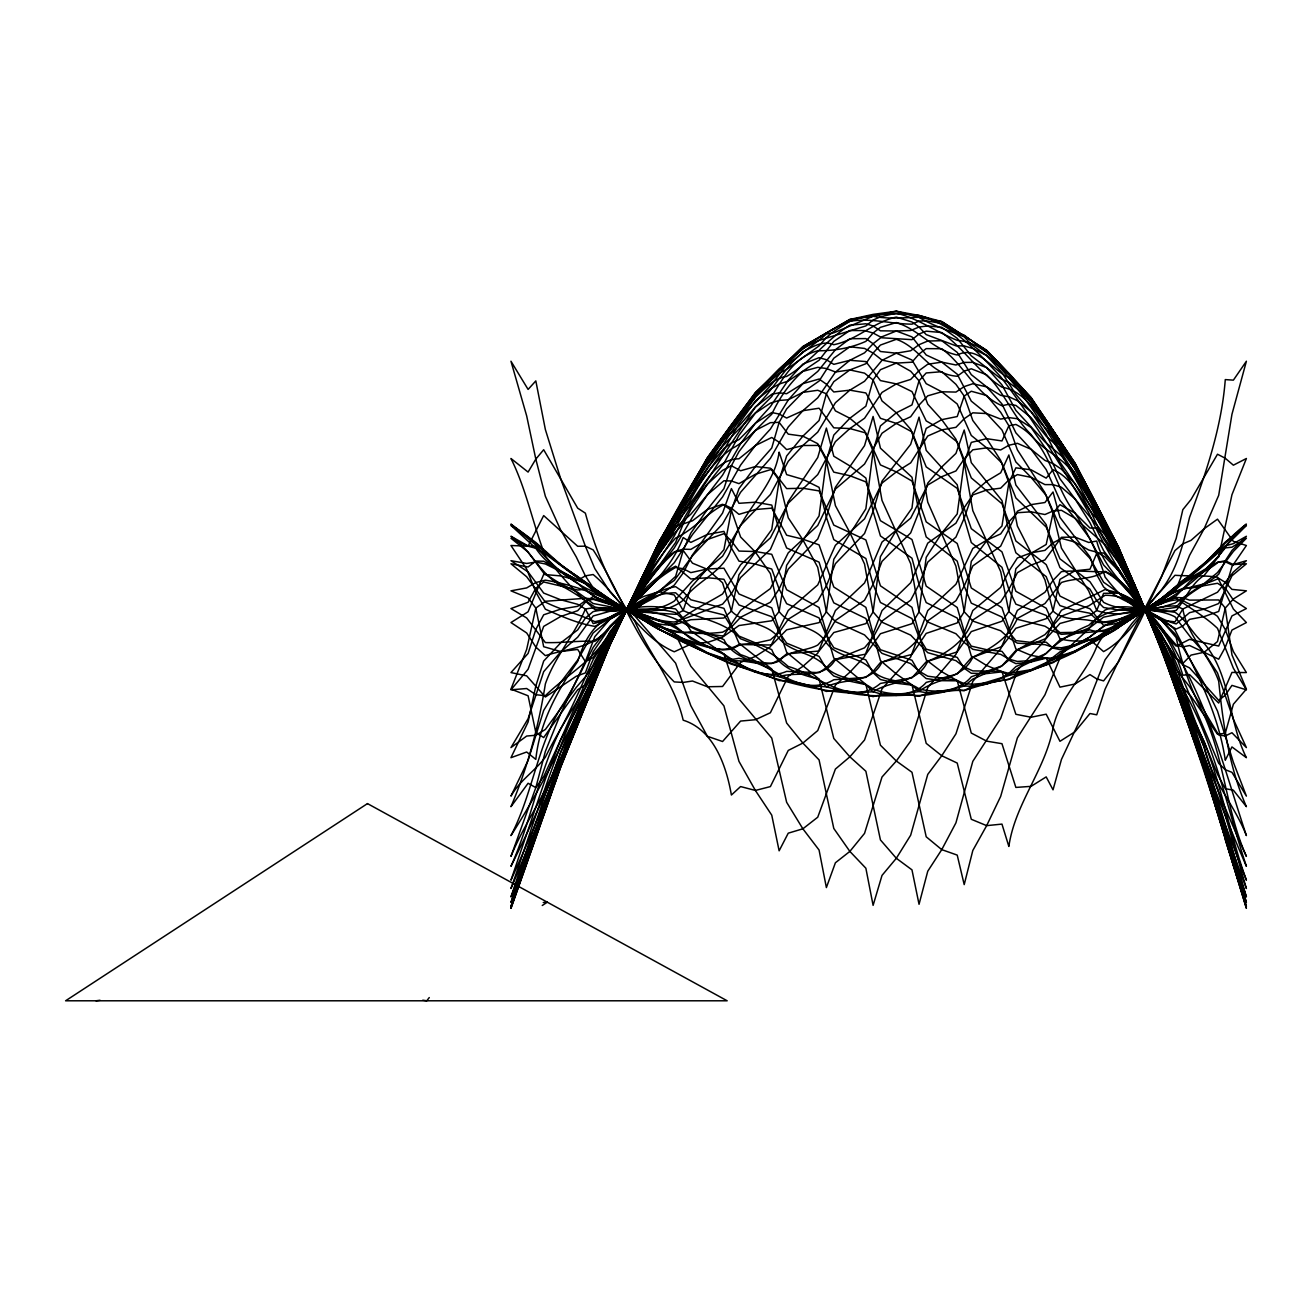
<?xml version="1.0" encoding="UTF-8"?>
<svg xmlns="http://www.w3.org/2000/svg" width="1312" height="1312" viewBox="0 0 1312 1312"><rect width="100%" height="100%" fill="white"/><g stroke="black" fill="none" stroke-linecap="round" stroke-linejoin="round"><path stroke-width="1.5" d="M594.828 682.322L560.7 767.028L510.958 908.298L560.7 767.028L610.031 644.651L658.936 542.217L707.398 457.74L731.391 424.629L755.384 392.698L802.878 346.614L849.864 319.456L873.103 314.388L896.326 311.206L919.04 315.454L941.754 321.588L986.657 350.402L1008.862 373.248L1031.052 397.602L1074.987 463.169L1118.464 547.055L1161.514 648.964L1204.154 763.568L1225.277 825.199L1246.4 880.188C1229.951 834.744 1221.849 786.856 1204.154 741.854C1187.294 707.43 1180.374 669.218 1161.514 635.795C1135.405 595.878 1108.099 556.485 1088.73 512.762C1061.277 466.088 1033.643 419.758 1000.679 376.79C977.538 351.895 953.102 324.458 919.04 315.454C895.571 312.666 872.283 312.978 849.864 321.325C823.198 332.198 800.55 349.779 779.131 368.885C711.76 438.241 665.676 525.112 625.48 612.261L658.936 544.382L707.398 458.708L731.391 428.171L771.751 384.203L786.642 364.703L802.878 348.303L817.737 340.825L865.871 325.917L873.103 320.046L880.434 316.815L896.326 313.109C918.236 318.57 936.424 331.969 957.219 340.349C990.445 343.072 1009.19 377.659 1031.052 398.963C1055.52 432.599 1078.169 467.482 1096.734 504.776C1162.35 630.875 1202.678 767.717 1246.4 902.41L1204.154 759.041L1174.978 677.746L1161.514 643.667L1118.464 552.959L1074.987 468.745L1031.052 398.963L1008.862 377.774L986.657 352.059L964.205 335.118L957.219 332.526L941.754 323.441L926.206 320.784L919.04 321.096L911.971 324.146C890.979 324.064 870.791 317.652 849.864 321.325L833.792 331.395L826.38 337.463L819.065 345.892L788.25 368.213L779.131 373.494L755.384 394.076L707.398 463.53L658.936 542.217L610.031 644.881L560.7 766.028L510.958 906.395L560.7 766.028L610.031 643.536L658.936 544.382L683.175 506.383L723.929 450.049L738.968 423.71L755.384 400.947L770.39 388.992L779.131 384.088L788.25 381.038L819.065 360.242L833.792 341.399L849.864 330.509L864.542 330.591L873.103 333.018L882.008 337.791L911.971 339.66L919.04 334.019L926.206 331.165L941.754 332.559C964.008 348.516 978.44 372.477 1001.958 387.171C1030.018 392.091 1041.318 423.874 1059.965 442.341C1084.565 475.026 1098.374 514.058 1118.464 549.433C1165.663 649.899 1200.365 755.548 1246.4 856.392C1226.113 810.98 1224.67 760.353 1204.154 715.237C1191.509 690.653 1181.899 664.708 1176.208 637.632L1161.514 620.248L1146.786 610.556L1139.997 609.834L1103.589 617.165L1089.977 627.579L1059.965 639.912L1046.189 653.507L1015.865 666.611L1008.862 673.368L1001.958 677.533L971.29 686.865L964.205 690.538C946.608 688.636 929.208 697.574 911.971 695.065C890.914 695.557 870.528 697.23 849.864 693.015C812.374 690.325 775.933 679.747 740.591 666.89C655.934 634.844 579.051 583.315 510.958 524.111L535.821 542.479L560.7 564.636L610.031 599.682L658.936 628.956L683.175 642.208L731.391 664.216L755.384 671.072L779.131 680.616C795.269 680.895 811.39 685.569 826.38 691.424C841.894 689.128 858.146 692.293 873.103 696.639C887.83 692.293 904.05 693.671 919.04 696.328C933.062 690.391 949.134 689.932 964.205 690.538C978.768 685.848 993.676 681.371 1008.862 679.321C1036.234 668.087 1064.458 659.231 1089.977 643.782C1147.082 611.868 1201.07 572.442 1246.4 525.407L1225.277 542.102L1204.154 563.881L1182.834 581.987L1161.514 598.436L1118.464 627.464L1096.734 640.633L1059.965 658.165L1053.028 662.691L1015.865 675.155L1008.862 679.321L986.657 683.011L972.815 684.241L964.205 683.634L955.94 679.993L927.748 676.188L919.04 671.121L910.676 663.593L882.008 653.376L864.542 634.926L835.4 621.626L826.38 611.769L817.737 567.342L802.878 539.806L788.25 517.814L779.131 480.356L770.39 468.187L755.384 466.564L740.591 470.762L731.391 465.727L722.568 470.352L707.398 484.177L674.253 525.423L658.936 548.186L634.483 594.32M1148.246 617.722L1118.464 547.055L1074.987 463.169L1031.052 397.602L986.657 350.402L941.754 321.588L919.04 317.34L896.326 311.206L873.103 316.274L849.864 319.456L802.878 346.614L755.384 392.698L707.398 457.74L658.936 543.135L610.031 644.176L560.7 763.928L535.821 829.414L510.958 888.503C534.771 821.279 554.32 752.629 585.365 688.177C603.487 639.994 635.664 599.207 658.936 553.598C685.192 520.159 695.458 474.354 731.391 448.884C747.397 440.783 758.762 426.22 771.751 414.264C779.377 398.061 789.316 383.219 802.878 371.394L817.737 367.327L826.38 368.508L835.4 371.968L849.864 369.935L865.871 363.736L873.103 353.076L880.434 345.056L896.326 339.316C920.499 347.614 929.109 374.346 957.219 376.249L964.205 371.099L971.29 368.787L986.657 374.822C1004.631 392.452 1013.143 416.904 1031.052 434.502C1043.27 451.951 1065.114 456.937 1074.987 476.978C1104.015 519.913 1127.418 565.98 1146.786 614.065M610.031 644.176C577.821 718.615 547.022 793.678 510.958 866.314C531.065 821.64 538.904 772.702 560.7 728.734C572.885 706.299 582.84 682.863 593.155 659.542C619.92 618.214 648.046 577.805 674.253 536.018C698.312 491.164 727.438 449.508 755.384 407.081C768.078 395.207 776.999 380.349 788.25 367.262C798.368 353.125 813.981 345.564 826.38 333.937L833.792 332.822L873.103 316.274C887.945 319.275 903.82 317.537 919.04 317.34C932.914 325.901 949.117 330.558 964.205 336.889L971.29 344.449L986.657 355.519L1008.862 374.773L1053.028 430.959L1074.987 466.055L1118.464 548.285L1161.514 648.964L1204.154 768.635L1246.4 896.932C1215.322 790.71 1186.36 682.437 1132.076 585.185C1094.028 514.37 1059.506 440.635 1008.862 377.774C992.413 370.197 978.03 344.531 957.219 354.994C933.176 350.042 919.056 329.509 896.326 322.572L880.434 327.344L873.103 333.018L865.871 341.35C850.34 348.287 834.334 350.796 817.737 350.78C795.384 356.356 782.87 377.971 771.751 396.47C738.738 430.32 701.33 461.119 683.175 506.383C652.589 560.601 622.692 615.344 594.828 671.055C578.871 700.067 559.994 727.406 545.366 757.188C534.837 771.21 519.749 780.443 510.958 796.105L528.096 760.435L543.676 710.448L560.7 682.371L577.69 659.985L593.155 632.925L610.031 619.166L625.48 610.146L634.483 607.062L643.864 601.47L674.253 580.429L692.474 555.78L722.568 523.914L740.591 492.279L770.39 458.331L788.25 426.974L802.878 410.705L817.737 397.798L835.4 372.198L849.864 360.292L864.542 352.846L873.103 343.728L882.008 336.758L896.326 331.001L910.676 330.493L919.04 327.016L927.748 325.95L941.754 327.262L957.219 338.316L971.29 355.847L1000.679 378.561L1008.862 382.53L1017.374 388.942L1031.052 401.784L1046.189 424.826L1059.965 450.344L1096.734 508.892L1118.464 548.285L1161.514 647.718L1204.154 768.635L1246.4 908.298L1204.154 769.652L1161.514 649.227M593.155 685.946C564.603 750.267 539.954 816.13 510.958 880.188L545.366 779.115L560.7 739.689L594.828 661.084L610.031 632.925L625.48 611.31L634.483 600.896L675.631 542.446L683.175 523.914L690.817 509.696L707.398 484.177L723.929 463.366L738.968 435.387L755.384 413.132L770.39 403.112L779.131 400.439L788.25 399.783L802.878 392.37L819.065 381.054L833.792 358.225L849.864 346.794L864.542 348.434L873.103 353.076L882.008 360.095L896.326 363.112L911.971 362.194L919.04 354.01L926.206 348.631L941.754 348.73C964.566 365.195 975.144 393.78 1001.958 405.736L1008.862 404.227L1015.865 405.408L1031.052 417.577L1046.189 436.191L1059.965 448.343L1074.987 468.745L1103.589 519.224L1118.464 547.448L1132.076 579.642M610.031 636.32L594.828 663.183L585.365 676.877L576.28 687.34L545.366 729.488L535.821 735.245L526.67 736.048L510.958 747.594L528.096 718.73L543.676 671.678L560.7 651.933L577.69 637.189L593.155 615.984L610.031 611.261L634.483 609.867L658.936 591.679L675.631 576.378L683.175 550.482L690.817 533.131L707.398 509.466L723.929 488.638L731.391 465.727L738.968 451.623L755.384 430.434L770.39 422.661L779.131 422.366L788.25 434.141L802.878 436.158L817.737 443.686L826.38 460.627L835.4 505.628L849.864 532.59L864.542 564.029L873.103 611.884L882.008 622.216L910.676 635.123L927.748 652.687L955.94 660.641L964.205 667.021L972.815 670.908L1000.679 671.285L1008.862 673.368L1031.052 669.678L1046.189 662.609L1059.965 651.851L1074.987 644.864L1105.065 634.336L1118.464 627.464L1161.514 598.436L1225.277 545.89L1233.378 543.644L1246.4 536.264L1231.952 550.499L1225.277 560.749L1218.7 574.197C1205.006 586.103 1187.278 592.434 1176.208 607.325L1161.514 609.588L1139.997 609.834C1125.745 602.093 1115.003 589.58 1105.065 577.05C1098.324 554.287 1087.845 532.967 1074.987 513.058C1052.896 485.243 1050.223 441.964 1015.865 424.448L1008.862 425.76L1001.958 440.947L986.657 438.667L971.29 442.406L964.205 462.218L957.219 513.943L941.754 533.148L926.206 557.338L919.04 611.884L911.971 623.692L880.434 633.729L865.871 654.147L833.792 659.903L826.38 667.628L819.065 672.646L786.642 671.367C764.732 681.141 740.558 665.2 722.568 653.179C697.115 639.682 666.988 638.518 643.864 619.805C620.068 606.997 598.223 591.22 576.28 575.624C552.188 561.667 535.165 539.216 510.958 525.407L535.821 548.252L545.366 553.992L585.365 583.791L610.031 599.83L634.483 614.18L674.253 633.548L707.398 652.687L723.929 658.394L731.391 659.542L738.968 658.28L755.384 661.74L771.751 663.511L779.131 659.969L786.642 653.901L819.065 651.014L833.792 632.532L865.871 623.61L873.103 611.884L880.434 556.616L896.326 530.392L911.971 508.187L919.04 451.656L926.206 428.417L941.754 419.66L957.219 416.544L964.205 396.093L971.29 391.238L986.657 395.502L1000.679 412.312L1008.862 425.76L1017.374 449.836L1044.942 492.754L1053.028 513.09L1061.457 548.154L1088.73 591.007L1096.734 610.506C1122.695 620.018 1149.738 605.701 1176.208 605.931L1182.834 609.03C1187.458 636.5 1209.746 655.344 1218.7 681.256C1223.063 724.027 1229.032 766.979 1246.4 806.7L1233.378 790.218L1225.277 788.643L1217.503 774.31L1204.154 741.854L1174.978 678.911L1161.514 645.504L1132.076 583.069L1118.464 555.878L1103.589 529.933L1089.977 500.889L1074.987 472.894L1061.457 455.936L1044.942 441.849L1015.865 410.394L1001.958 384.892L986.657 367.606L972.815 362.374L964.205 362.407L955.94 364.982L941.754 362.128L926.206 354.994L911.971 336.889L896.326 331.001L880.434 330.821L873.103 325.983L865.871 323.785L849.864 325.179C826.363 339.398 810.554 362.522 786.642 376.429C773.473 378.004 764.929 389.057 755.384 396.962C726.323 438.979 697.558 481.274 674.253 526.85C598.977 642.093 558.715 774.539 510.958 902.41C536.378 826.478 561.552 750.579 593.155 676.926C620.855 618.083 651.638 560.634 683.175 503.742C706.381 459.003 735.294 417.347 770.39 381.169C778.41 368.36 792.907 362.899 802.878 351.796C812.407 347.024 822.821 339.956 833.792 344.712C857.048 340.038 873.448 322.03 896.326 317.078L911.971 321.998L919.04 327.016L926.206 334.609L955.94 345.827L964.205 345.909L972.815 348.484L986.657 355.519L1001.958 372.608L1015.865 394.42L1053.028 436.88L1074.987 466.055L1118.464 551.204L1139.997 598.551M1148.246 612.704L1176.208 629.038L1182.834 626.054L1189.558 619.362L1204.154 616.607L1218.7 611.441L1231.952 566.604L1246.4 545.513L1233.378 541.397L1217.503 519.158L1204.154 528.736L1191.017 540.364L1182.834 543.873L1174.978 550.564L1132.076 632.974L1105.065 689.226L1096.734 714.81L1089.977 713.515L1074.987 731.768L1059.965 741.296L1046.189 714.187L1031.052 717.238L1015.865 714.302L1001.958 671.646L986.657 665.545L971.29 656.016L957.219 607.489L926.206 586.136L911.971 539.511L880.434 520.684L865.871 481.898L849.864 475.715L833.792 472.14L819.065 445.424L802.878 445.506L786.642 449.606L779.131 442.226L771.751 437.47L755.384 445.555L738.968 458.79C710.628 459.413 701.936 494.394 683.175 510.368C662.691 535.542 649.358 565.324 634.483 593.926C607.899 645.783 586.48 699.985 560.7 752.219C549.662 789.808 525.489 820.492 510.958 856.392L535.821 787.626L545.366 751.415L560.7 713.515L585.365 661.592L593.155 657.558L626.89 609.473C578.051 700.936 549.433 801.091 510.958 896.932L545.366 794.252L560.7 752.219L594.828 671.121L610.031 638.764L626.89 609.424L674.253 547.957L692.474 517.158L707.398 494.755L722.568 475.141L740.591 443.751L755.384 423.218L770.39 406.589L788.25 380.168L802.878 364.064L819.065 357.684L826.38 359.718L833.792 364.359L849.864 360.292L865.871 361.571L880.434 380.578L896.326 383.908L911.971 391.599L926.206 420.906L941.754 429.893L957.219 441.964L971.29 477.912L1001.958 503.726L1015.865 540.987L1046.189 564.619L1059.965 596.074L1074.987 603.471L1089.977 608.784L1103.589 625.463C1135.257 622.823 1159.89 600.174 1182.834 580.33C1207.614 565.669 1223.538 541.134 1246.4 524.111C1228.557 538.117 1218.471 558.305 1204.154 575.345C1190.837 584.02 1185.9 598.748 1176.208 610.408C1152.215 615.131 1128.779 600.666 1105.065 610.014L1096.734 617.903L1088.73 628.956L1061.457 654.311L1044.942 694.868L1017.374 737.852L1000.679 796.384L986.657 825.642L972.815 850.471L964.205 884.616L957.219 855.096L941.754 849.635L926.206 836.794L911.971 772.276L896.326 761.009L880.434 745.2L865.871 684.388L833.792 658.034L819.065 607.522L786.642 589.728L771.751 554.287L755.384 551.532L738.968 551.073L731.391 540.954L723.929 533.672L707.398 539.56L690.817 549.384L683.175 549.187L675.631 551.302C649.276 574.164 631.515 604.602 610.031 631.679C595.468 659.69 567.194 674.352 545.366 695.704L535.821 694.72L526.67 688.521L510.958 689.817L528.096 669.251L543.676 626.398L560.7 616.492L577.69 610.687L585.365 602.257L593.155 596.534L610.031 602.192L634.483 613.262L675.631 634.516L683.175 640.387L707.398 653.36L731.391 661.15L755.384 672.006L779.131 676.631L802.878 685.225L826.38 686.832L849.864 693.015L873.103 691.768L880.434 693.802L896.326 695.393L919.04 691.473L926.206 692.67L941.754 692.408L964.205 686.012L972.815 679.075L1000.679 666.742L1008.862 660.133L1017.374 649.784L1044.942 634.631L1061.457 616.115L1088.73 605.865L1105.065 595.287C1132.19 594.812 1151.05 617.427 1176.208 623.905L1189.558 612.671L1204.154 609.129L1218.7 603.536L1231.952 575.82L1246.4 563.783L1233.378 564.57L1225.277 560.749L1217.503 562.258L1182.834 581.987L1176.208 589.072L1161.514 600.289L1103.589 632.515L1089.977 642.568L1074.987 651.162L1053.028 658.148L1044.942 657.935L1031.052 660.559L1017.374 661.445L1008.862 659.067L1000.679 654.327L972.815 649.276L964.205 642.47L955.94 633.729L927.748 622.019L919.04 611.884L910.676 563.668L882.008 500.43L873.103 451.082L864.542 430.746L849.864 418.249L835.4 410.869L826.38 393.78L817.737 390.271L802.878 392.37L786.642 408.95L779.131 422.366L771.751 447.999L755.384 466.564L738.968 488.654L731.391 510.302L723.929 549.695L690.817 587.596L683.175 610.556L675.631 614.328L634.483 611.72L593.155 599.354L585.365 600.683L577.69 606.308L560.7 609.129L543.676 614.803L535.821 629.432L528.096 653.425L510.958 672.58L526.67 675.844L545.366 697L576.28 676.238L585.365 672.908L593.155 651.769L610.031 627.152L674.253 562.733L692.474 534.558L722.568 496.936L740.591 465.104L755.384 445.555L770.39 429.073L788.25 399.996L802.878 383.629L817.737 371.427L835.4 349.746L849.864 338.709L865.871 338.594L873.103 343.728L880.434 351.501L896.326 353.19L910.676 350.763L919.04 344.695L927.748 341.038L941.754 340.694L957.219 352.387L971.29 374.658L986.657 386.876L1000.679 395.355L1008.862 396.749L1017.374 400.685L1031.052 411.673L1046.189 434.403L1059.965 462.152L1096.734 515.206L1118.464 551.204L1161.514 645.504L1176.208 683.88L1204.154 763.568L1246.4 906.395L1225.277 839.713M610.031 642.552C579.674 708.267 549.99 774.621 510.958 835.596C532.278 794.728 536.952 747.66 560.7 707.922C573.41 688.751 582.872 667.906 593.155 647.423C620.97 609.063 665.61 583.446 683.175 537.543L690.817 542.414L707.398 534.427L723.929 531.393L731.391 548.022L738.968 561.126L755.384 564.078L771.751 569.047L779.131 589.006L786.642 603.684L819.065 617.903L826.38 635.828L833.792 647.718L865.871 659.92L873.103 672.679L880.434 679.518L896.326 683.24L911.971 685.11L919.04 691.473C935.85 678.14 962.598 679.321 972.815 657.132C991.183 648.604 1009.043 637.894 1017.374 618.395L1044.942 603.553L1061.457 582.495C1076.07 577.51 1091.666 580.101 1105.065 571.278C1136.733 587.218 1150.739 622.839 1176.208 646.127L1189.558 639.37L1218.7 646.045L1231.952 615.918L1246.4 608.571L1233.378 599.994L1225.277 588.153L1217.503 583.266L1191.017 588.055L1182.834 588.448L1174.978 591.679L1105.065 632.63L1074.987 651.802L1053.028 659.723L1031.052 670.596L1008.862 675.418L986.657 684.142L971.29 686.274L964.205 686.012L957.219 680.83L941.754 680.682L926.206 678.566L919.04 672.449L911.971 660.248L880.434 649.719L873.103 637.501L865.871 618.51L833.792 602.848L826.38 585.857L819.065 562.126L786.642 548.006L779.131 529.441L771.751 505.104L755.384 502.184L738.968 503.316L731.391 488.589L722.568 513.074L692.474 554.96L683.175 572.967L674.253 585.152L658.936 595.451L634.483 608.325L610.031 611.261L594.828 609.539C576.558 593.729 560.126 575.41 545.366 556.108C532.803 523.882 526.506 489.622 510.958 458.495L528.096 472.074L535.821 459.134L543.676 449.721L577.69 508.17L585.365 513.156C595.746 551.286 610.982 588.612 634.483 620.609C649.735 654.344 674.712 683.716 683.175 720.19C713.859 729.685 726.422 766.159 731.391 795.039L740.591 786.56L755.384 790.447L770.39 786.593L788.25 750.431L802.878 743.068L817.737 730.571L835.4 685.077L849.864 672.203L864.542 656.607L882.008 610.605L910.676 582.774L927.748 543.152L955.94 523.176L964.205 507.695L972.815 494.952L986.657 490.016L1000.679 488.162L1008.862 479.946L1017.374 474.583L1031.052 477.338L1044.942 484.604L1053.028 484.604L1061.457 487.293L1074.987 498.872L1105.065 535.148L1118.464 555.878L1182.834 687.554L1191.017 696.377L1217.503 734.244L1225.277 733.293L1233.378 704.232L1246.4 689.112L1231.952 654.868L1225.277 608.079L1218.7 599.945L1189.558 600.125L1182.834 597.846L1176.208 597.485L1103.589 626.07L1089.977 636.91L1074.987 644.864L1061.457 647.784L1053.028 647.275L1044.942 644.668L1017.374 643.159L1008.862 637.927L1000.679 630.76L972.815 621.052L964.205 611.736L955.94 566.194L927.748 502.152L919.04 451.656L910.676 429.286L896.326 412.804L882.008 400.931L873.103 379.972L864.542 373.149L849.864 369.935L833.792 381.661L826.38 393.78L819.065 420.529L802.878 436.158L786.642 455.986L779.131 480.356L771.751 529.54L738.968 574.754L731.391 611.097L723.929 618.001L690.817 619.74L675.631 624.43L658.936 620.92L634.483 613.18L610.031 602.192L594.828 590.318L585.365 575.853L576.28 556.977L560.7 530.064L545.366 496.28L535.821 459.134L526.67 415.888L510.958 361.226L528.096 389.418L535.821 380.906L545.366 429.532L560.7 478.814L585.365 546.169L594.828 568.637L610.031 591.958L625.48 608.62L634.483 615.541L675.631 663.15L690.817 705.692L707.398 736.294L722.568 741.51L740.591 721.075L755.384 719.714L770.39 712.744L788.25 676.254L802.878 666.365L817.737 653.228L835.4 610.572L864.542 582.987L882.008 542.086L910.676 518.142L927.748 485.046L941.754 476.699L955.94 470.942L964.205 459.02L972.815 449.803L986.657 447.868L1000.679 449.95L1008.862 445.26L1017.374 443.308L1031.052 449.278L1044.942 460.43L1053.028 463.546L1061.457 469.22L1074.987 483.784L1089.977 510.122L1103.589 538.92L1118.464 562.323L1161.514 639.616L1176.208 669.628L1189.558 686.602L1218.7 734.982L1225.277 735.966L1231.952 732.736L1246.4 747.594L1233.378 719.255L1217.503 672.958L1204.154 652.638L1191.017 637.812L1174.978 616.837C1152.608 605.275 1126.352 614.131 1103.589 602.356L1089.977 581.724L1059.965 558.846L1046.189 527.08L1015.865 497.953L1001.958 463.169L986.657 447.868L971.29 435.469L957.219 403.981L941.754 391.78L926.206 383.678L911.971 360.013L896.326 353.19L882.008 360.341L864.542 381.284L849.864 390.156L835.4 402.751L817.737 432.124L802.878 445.506L788.25 461.316L770.39 494.542L740.591 525.423L722.568 556.222L692.474 580.921L674.253 601.109C646.242 618.92 614.738 603.225 585.365 609.047L577.69 604.307L560.7 599.781L543.676 593.073L528.096 571.901L510.958 560.683L526.67 563.455L535.821 562.077L545.366 563.963L585.365 583.791L593.155 590.597L610.031 601.339L658.936 626.037L675.631 632.122L683.175 632.761L690.817 631.744L723.929 636.172L738.968 625.545L771.751 620.756L779.131 611.49L786.642 565.308L819.065 515.911L826.38 460.627L833.792 435.076L849.864 418.249L865.871 406.195L873.103 379.972L880.434 369.705L896.326 363.112L910.676 371.247L919.04 380.808L927.748 404.211L941.754 419.66L955.94 439.208L964.205 462.218L972.815 510.696L1000.679 571.589L1008.862 611.458L1017.374 619.297L1044.942 626.201L1053.028 631.187L1061.457 634.336L1096.734 631.646L1105.065 629.94L1118.464 624.774L1161.514 600.027M610.031 641.568L593.155 678.599L560.7 739.689L543.676 776.638L535.821 787.626L528.096 783.264L510.958 806.7C527.703 767.389 538.642 726.061 545.366 683.913C554.746 656.722 574.443 635.369 585.365 609.047L593.155 623.577C622.396 617.739 644.258 592.729 675.631 592.811L690.817 606.718L723.929 614.967L731.391 627.136L738.968 636.074L771.751 649.62C779.525 669.3 800.763 674.319 819.065 679.37L826.38 686.832C844.666 677.697 871.283 684.405 882.008 662.035C902.869 655.459 920.811 642.486 927.748 620.871L955.94 600.716L964.205 586.103L972.815 565.915L1000.679 546.136L1017.374 511.254L1031.052 504.628L1044.942 502.512L1053.028 491.984L1059.965 517.42L1089.977 556.878L1096.734 574.754L1103.589 586.94C1125.204 605.636 1155.232 609.244 1174.978 629.924C1196.298 671.252 1218.504 713.564 1225.277 760.255L1231.952 746.938L1246.4 757.696C1228.016 721.059 1231.328 675.598 1204.154 643.405C1192.575 634.582 1187.13 620.199 1174.978 612.261C1146.36 608.637 1111.362 602.536 1088.73 625.365C1071.97 632.154 1057.816 641.978 1044.942 654.376C1033.315 662.216 1018.817 665.2 1008.862 675.418L1001.958 671.859L986.657 673.597L971.29 673.269L964.205 668.267L957.219 657.378L926.206 649.178L919.04 637.402L911.971 618.575L880.434 602.487L873.103 584.316L865.871 558.518L833.792 539.626L826.38 517.19L819.065 487.342L802.878 479.356L786.642 474.6L779.131 452.115C773.867 489.212 740.099 512.27 731.391 548.022C724.06 572.721 696.688 580.199 683.175 600.256C657.246 620.592 622.61 604.635 593.155 611.638L585.365 618.067L577.69 629.875L560.7 642.847L543.676 661.068L535.821 685.996L528.096 722.01L510.958 757.696L526.67 752.006L535.821 759.402C539.511 723.125 557.124 690.899 577.69 661.494C583.446 643.454 591.646 625.25 610.031 617.148C629.711 604.307 653.425 605.406 675.631 608.965L683.175 618.313L690.817 630.924L723.929 654.163L738.968 698.968L771.751 738.098L786.642 802.288L802.878 828.807L819.065 850.028L826.38 887.584L835.4 862.771L849.864 851.406L864.542 833.382L882.008 777.016L896.326 761.009L910.676 741.05L927.748 687.586L955.94 654.393L972.815 610.523L1000.679 587.415L1008.862 571.179L1017.374 557.944L1031.052 552.86L1044.942 550.368L1053.028 542.889L1061.457 538.363L1074.987 542.069L1088.73 550.023L1096.734 552.139L1105.065 556.944L1118.464 570.622L1132.076 589.859L1176.208 658.575L1182.834 664.643L1189.558 667.89L1218.7 700.329L1225.277 695.212L1231.952 685.389L1246.4 689.817L1233.378 668.218L1217.503 628.366C1204.678 616.082 1189.131 607.8 1174.978 597.354C1159.66 600.617 1145.884 608.342 1133.306 617.411M634.483 593.385L658.936 543.135L675.631 515.206L707.398 467.826L723.929 448.409L731.391 443.013L738.968 439.635L755.384 423.218L771.751 412.542L779.131 414.034L786.642 418.036L802.878 410.705L819.065 408.212L833.792 427.827L849.864 428.565L865.871 432.976L880.434 464.924L896.326 471.91L911.971 481.094L926.206 521.881L957.219 543.496L971.29 587.956L1001.958 607.768L1015.865 648.981L1031.052 655.393L1046.189 658.017L1059.965 687.16L1074.987 684.011L1089.977 674.598L1096.734 678.911L1103.589 680.895L1118.464 661.953L1139.997 621.412L1161.514 576.886L1176.208 538.363L1182.834 509.663L1191.017 499.544L1217.503 454.214L1225.277 458.265L1233.378 465.186L1246.4 458.495L1231.952 494.739L1218.7 556.878L1204.154 570.392L1189.558 581.741L1176.208 595.894L1161.514 603.668L1132.076 613.704L1105.065 625.398L1088.73 637.747L1061.457 652.851L1053.028 659.723L1046.189 658.181L1031.052 661.97L1015.865 663.61L1008.862 660.133L1001.958 651.359L986.657 649.686L971.29 646.127L964.205 635.549L957.219 618.067L926.206 602.585L919.04 584.414L911.971 558.207L880.434 535.952L873.103 511.27L865.871 478.06L849.864 465.908L833.792 456.232L826.38 428.073L817.737 457.527L788.25 501.578L779.131 529.441L770.39 549.466L740.591 577.559L731.391 593.811L722.568 604.176C706.2 609.9 690.538 617.001 674.253 622.036C660.576 621.33 647.456 617.378 634.483 613.262C606.357 597.649 577.329 585.3 545.366 580.166L535.821 582.512L526.67 587.924L510.958 590.826L528.096 597.944L535.821 608.096L543.676 646.701L560.7 651.556L577.69 649.424L585.365 661.592L594.828 636.632L610.031 619.084L626.89 609.621C645.98 611.146 666.381 613.098 683.175 622.888C702.215 634.04 723.962 639.584 740.591 654.672C770.226 663.659 801.681 699.017 833.792 679.747L865.871 677.402L873.103 671.334L880.434 662.527L911.971 654.426L926.206 633.401L957.219 622.905L964.205 611.736L971.29 561.372L986.657 540.806L1001.958 526.046L1008.862 482.701L1015.865 467.843L1031.052 469.794L1046.189 478.126L1053.028 469.762C1074.216 478.273 1081.137 503.447 1096.734 518.519C1125.237 557.305 1140.669 603.635 1161.514 646.603C1173.158 681.223 1190.099 713.548 1204.154 747.168C1211.222 780.46 1234.461 804.682 1246.4 835.596C1227.163 777.786 1212.075 718.533 1182.834 664.643C1168.631 635.894 1150.526 603.963 1118.464 593.09L1103.589 593.336L1096.734 610.506L1089.977 615.312L1059.965 623.462L1046.189 638.452L1015.865 650.506L1001.958 665.856L971.29 676.812C958.859 691.801 936.801 693.343 919.04 688.915C905.428 678.944 885.846 683.306 873.103 671.334C861.41 655.902 837.925 658.657 826.38 642.814C815.9 625.07 790.956 627.792 779.131 611.49L770.39 573.59L755.384 552.057L740.591 536.985L731.391 510.302L722.568 504.284L707.398 509.466L692.474 520.782L683.175 523.914C662.347 544.332 649.03 570.523 634.483 595.435M610.031 638.764L593.155 672.187L585.365 684.831L577.69 689.735L543.676 737.557L535.821 732.588L528.096 695.786L510.958 689.112L526.67 649.391L535.821 608.096L545.366 601.29L585.365 598.256L594.828 599.026L625.48 609.293L634.483 611.031L675.631 634.434L690.817 666.201L723.929 705.856L738.968 761.37L755.384 790.447L771.751 815.146L779.131 850.816L788.25 833.169L802.878 828.807L817.737 817.212L835.4 769.062L849.864 756.827L864.542 740.001L882.008 688.833L910.676 656.984L927.748 610.588L955.94 584.25L972.815 548.449L986.657 540.2L1000.679 533.918L1008.862 521.864L1017.374 512.73L1031.052 511.811L1044.942 514.534L1053.028 510.991L1061.457 510.302L1074.987 518.256L1105.065 544.742L1118.464 562.323L1161.514 639.616L1174.978 670.219L1204.154 747.168L1217.503 788.43L1246.4 888.503C1211.976 798.68 1187.245 705.184 1148.246 617.116M625.48 611.982L658.936 551.352L675.631 527.686L690.817 514.238L707.398 494.755L723.929 480.75L731.391 480.996L738.968 483.636L755.384 474.272L771.751 469.286L786.642 488.605L802.878 488.261L819.065 490.901L833.792 525.112L865.871 539.954L880.434 585.808L911.971 607.341L926.206 659.887L941.754 671.744L957.219 680.6L971.29 733.047L986.657 741.149L1001.958 743.691L1015.865 787.43L1031.052 786.347L1046.189 776.901L1053.028 789.84L1061.457 759.435L1088.73 701.428L1105.065 659.788L1132.076 623.282L1174.978 575.279C1189.18 576.28 1203.12 575.115 1217.503 577.165L1233.378 609.014L1246.4 622.544L1231.952 630.072L1225.277 647.259L1218.7 659.198L1189.558 645.504L1182.834 646.914L1176.208 645.061L1139.997 603.356L1103.589 564.996L1089.977 538.789L1074.987 518.256L1059.965 500.331L1046.189 469.565L1031.052 449.278L1015.865 432.829L1001.958 403.948L986.657 386.876L972.815 383.744L964.205 386.597L955.94 392.075L941.754 391.78L927.748 395.83L919.04 405.064L910.676 416.724L896.326 423.399L882.008 433.239L864.542 464.054L835.4 489.081L817.737 525.456L788.25 552.844L770.39 588.58L740.591 610.326L722.568 637.353L707.398 642.454L692.474 643.438L674.253 651.785C638.78 636.435 621.921 598.502 593.155 574.525L585.365 575.853L577.69 580.429L560.7 575.919L543.676 574.426L528.096 611.786L510.958 622.544L526.67 632.958L535.821 647.046L545.366 655.656C568.211 648.046 595.369 648.308 610.031 625.972C631.351 605.914 649.67 582.003 675.631 567.473L683.175 568.752L690.817 572.622L707.398 568.982L723.929 568.211L738.968 593.975L771.751 607.85L786.642 652.261L819.065 679.124L833.792 738.443L849.864 756.827L865.871 771.259L880.434 839.926L896.326 858.278L911.971 869.856L919.04 904.296L927.748 871.234L941.754 849.635L955.94 822.821L972.815 761.321L1000.679 718.451L1017.374 670.317L1044.942 640.371L1053.028 623.725L1061.457 610.228C1076.365 603.487 1090.715 596.829 1105.065 589.514L1118.464 592.942L1132.076 600.322L1161.514 620.33L1174.978 633.794L1204.154 683.585L1217.503 711.088L1233.378 762.305L1246.4 796.105L1231.952 772.325L1225.277 769.701L1218.7 763.338L1174.978 660.428L1161.514 634.385L1118.464 570.622L1103.589 550.581L1089.977 522.717L1074.987 498.872L1059.965 478.782L1046.189 449.262L1031.052 427.45L1017.374 418.741L1008.862 417.593L1000.679 419.086L986.657 413.575L971.29 401.128L957.219 374.182L941.754 362.128L927.748 364.244L919.04 370.624L910.676 379.43L896.326 383.908L882.008 392.419L864.542 418.266L849.864 428.565L835.4 441.636L817.737 474.6L788.25 503.201L770.39 537.887L740.591 564.718L722.568 593.975C706.036 604.078 688.521 611.507 674.253 624.873C643.142 627.038 619.658 603.782 593.155 591.597C571.081 582.02 551.237 564.898 535.821 546.268L528.096 545.923L510.958 536.264C530.966 549.58 539.757 573.688 560.7 585.529C572.786 591.548 583.627 599.535 594.828 606.98C621.527 612.983 648.882 604.996 675.631 612.655L690.817 626.414L723.929 639.6C734.753 662.166 763.879 660.084 779.131 676.631C797.909 670.76 823.198 680.452 835.4 659.542L864.542 647.816L873.103 637.501L882.008 621.052L910.676 600.191L919.04 584.414L927.748 562.143L955.94 537.116L964.205 518.174L972.815 493.197L986.657 481.242L1000.679 472.812L1008.862 454.969L1015.865 485.03L1046.189 524.603L1053.028 549.761L1059.965 567.571L1089.977 589.186L1096.734 600.716L1103.589 607.505L1118.464 609.998L1139.997 610.851L1161.514 607.243L1174.978 603.094L1204.154 583.479L1217.503 572.606L1233.378 551.417L1246.4 538.248L1231.952 547.202L1225.277 547.891C1202.973 575.837 1174.076 600.207 1139.997 612.179C1126.155 617.296 1111.838 624.266 1096.734 622.249C1082.515 616.87 1064.885 622.38 1053.028 611.048L1044.942 579.871L1017.374 526.03L1008.862 482.701L1000.679 460.364L986.657 438.667L972.815 420.529L964.205 396.093L955.94 384.334L941.754 371.69L926.206 372.969L919.04 380.808L911.971 404.916L896.326 412.804L880.434 425.924L873.103 451.082L865.871 508.81L833.792 559.256L826.38 611.769L819.065 622.626L786.642 629.809L771.751 645.028L738.968 644.52C710.448 661.56 685.307 627.644 658.936 620.92C634.86 609.227 605.488 608.309 585.365 589.186L577.69 590.039L543.676 581.97L535.821 588.268L528.096 602.274L510.958 608.571L526.67 617.968L545.366 642.568C562.061 643.11 578.231 640.518 594.828 641.371C623.741 618.214 641.42 582.823 675.631 566.21L690.817 578.986L707.398 577.756L723.929 579.264L731.391 593.811L738.968 604.963L771.751 616.722L779.131 632.384L786.642 643.175L819.065 656.394L826.38 668.89L833.792 676.041L849.864 681.207L865.871 684.634L873.103 691.768C890.668 680.174 917.744 683.978 927.748 661.215C947.543 653.278 965.435 640.978 972.815 619.986L1000.679 601.847L1008.862 589.383L1017.374 572.704L1031.052 565.111L1044.942 559.929L1061.457 537.28L1074.987 537.116L1088.73 542.479L1096.734 541.052C1103.113 567.145 1125.204 584.463 1139.997 605.865C1161.284 623.61 1174.83 648.997 1182.834 675.204L1189.558 674.598L1218.7 703.052L1231.952 672.416L1246.4 672.58L1233.378 651.556L1225.277 629.547L1217.503 616.345C1207.04 608.407 1193.494 607.686 1182.834 600.355C1170.747 597.96 1159.595 605.291 1148.246 608.342C1128.992 614.902 1111.592 637.501 1089.977 629.891L1074.987 632.318L1059.965 632.597L1053.028 626.66L1046.189 615.41L1015.865 604.143L1008.862 589.383L1001.958 567.276L971.29 542.561L964.205 518.174L957.219 484.751L926.206 450.377L919.04 417.134L910.676 444.325L882.008 481.127L873.103 511.27L864.542 533.508L835.4 563.684L826.38 585.857L817.737 600.962L788.25 619.248L779.131 632.384L770.39 639.862L755.384 643.175L740.591 644.553L731.391 649.194L722.568 649.981L707.398 647.16L683.175 640.387L658.936 629.252L625.48 609.03L610.031 601.109L594.828 590.941L585.365 582.954L577.69 580.33L543.676 561.241L535.821 561.044L528.096 566.981L510.958 563.783L526.67 576.755L545.366 602.093C561.29 610.195 578.707 613.983 594.828 621.642C624.512 616.148 645.717 591.794 675.631 586.677L683.175 591.761L690.817 599.781L723.929 608.325L738.968 643.224L771.751 669.054L786.642 723.043L802.878 743.068L819.065 759.894L833.792 828.462L849.864 851.406L865.871 868.232L873.103 905.362L882.008 875.416L896.326 858.278L910.676 835.186L927.748 774.392L941.754 755.745L955.94 733.834L972.815 681.404L1000.679 648.85L1017.374 610.408L1044.942 592.253L1053.028 580.412L1061.457 571.622C1076.201 570.228 1090.518 571.835 1105.065 571.852C1123.482 581.052 1132.732 600.437 1148.246 613.163M658.936 541.79L707.398 460.742L723.929 439.586L738.968 426.006L755.384 407.081L771.751 394.272L779.131 392.813L786.642 393.715L802.878 383.629L819.065 379.053L826.38 384.186L833.792 391.976L849.864 390.156L865.871 392.96L880.434 418.298L896.326 423.399L911.971 431.878L926.206 466.892L957.219 488.392L971.29 528.67L1001.958 551.86L1015.865 591.269L1046.189 608.21L1059.965 638.796C1080.088 644.126 1101.572 639.797 1118.464 627.743M429.27 997.563L426.777 1000.794L422.759 1000.187M1174.978 590.236C1187.36 577.952 1205.236 573.196 1218.7 561.815L1225.277 561.798L1231.952 564.931L1246.4 560.683L1233.378 572.048L1217.503 592.237L1182.834 609.03L1174.978 621.855L1161.514 620.248L1148.246 611.572L1139.997 607.85L1103.589 582.216L1089.977 558.42L1059.965 526.981L1046.189 495.444L1031.052 477.338L1015.865 461.955L1001.958 429.975L986.657 413.575L972.815 412.821L964.205 418.741L955.94 427.318L941.754 429.893L927.748 436.01L910.676 462.874L896.326 471.91L882.008 483.062L864.542 518.88L835.4 545.316L817.737 584.922L788.25 610.474L770.39 646.8L755.384 656.443L740.591 662.38L722.568 686.488L707.398 686.766L692.474 681.01L683.175 682.437L674.253 681.912C637.14 645.11 621.166 593.188 593.155 549.892L585.365 546.169L577.69 546.284L543.676 515.583L528.096 546.136L510.958 545.513L526.67 569.129L535.821 592.007L545.366 609.178C561.339 616.328 577.805 623.561 594.828 626.382L626.89 609.654M542.266 905.493L547.317 902.197L543.266 902.525M634.483 600.896L643.864 596.386L658.936 591.679L674.253 594.992L683.175 610.556C702.724 619.707 725.306 621.937 740.591 638.78C758.221 645.422 774.244 653.966 788.25 666.512C817.064 674.237 851.209 708.3 880.434 683.421L911.971 677.828L926.206 661.822L957.219 651.884L971.29 631.58L1001.958 621.232L1008.862 611.458L1015.865 568.736L1031.052 553.352L1046.189 544.48L1053.028 513.09L1059.965 504.694L1074.987 513.058L1089.977 528.031L1096.734 528.08C1132.158 572.475 1152.444 627.185 1176.208 678.304C1213.387 735.163 1225.244 802.796 1246.4 866.314C1208.008 778.262 1178.537 686.471 1139.997 598.321M95.989 1000.794L100.024 1000.269M626.89 609.818C608.784 604.406 591.122 596.812 577.69 583.168C562.651 573.065 545.874 563.865 535.821 548.252L526.67 545.841L510.958 538.248L528.096 552.073L543.676 573.049L560.7 583.906L577.69 592.302L593.155 603.52L634.483 611.294L675.631 626.332L690.817 638.829L723.929 654.311L731.391 661.15C747.299 658.985 763.715 668.136 779.131 661.068C788.938 649.686 805.174 651.687 817.737 645.061L826.38 635.828L835.4 620.51L864.542 600.273L873.103 584.316L882.008 561.372L910.676 532.902L919.04 511.631L927.748 483.144L941.754 466.957L955.94 453.411L964.205 430.008L971.29 462.677L1001.958 500.544L1008.862 530.901L1015.865 552.778L1046.189 576.624L1053.028 594.254L1059.965 605.603L1074.987 610.326L1089.977 613.262L1096.734 619.608L1103.589 622.101C1124.269 619.28 1144.064 611.72 1161.514 600.289C1177.881 586.234 1200.037 587.874 1218.7 578.297L1225.277 582.364L1231.952 589.383L1246.4 590.826L1233.378 598.977L1225.277 608.079L1217.503 641.552L1204.154 652.261L1191.017 655.098L1182.834 663.478L1174.978 657.132L1118.464 568.391L1103.589 552.942L1096.734 553.352L1089.977 569.228L1074.987 570.786L1059.965 579.379L1053.028 611.048L1046.189 618.706L1015.865 628.268L1001.958 646.57L971.29 657.804L957.219 673.974L926.206 682.42C913.185 697.607 890.192 695.212 873.103 689.21C859.54 677.96 839.319 680.19 826.38 667.628C814.473 652.179 791.53 653.474 779.131 638.452C767.815 622.216 744.773 624.66 731.391 611.097L722.568 582.807L707.398 569.342L692.474 563.176L683.175 550.482L674.253 551.991C653.409 567.571 638.928 589.892 625.48 611.818C640.732 586.284 655.721 560.306 675.631 538.068C693.704 529.654 706.102 513.746 723.929 504.562L731.391 508.154L738.968 514.353L755.384 509.532L771.751 508.154L786.642 535.247L802.878 539.183L819.065 544.857L833.792 587.005L865.871 607.358L880.434 660.576L896.326 673.974L911.971 684.848L926.206 743.363L941.754 755.745L957.219 763.059L971.29 819.278L986.657 825.642L1001.958 824.1L1008.862 846.453C1014.898 803.912 1045.057 770.341 1053.028 728.291C1059.374 696.967 1085.368 675.746 1096.734 646.636C1112.035 613.967 1153.035 612.934 1176.208 589.137L1189.558 555.386L1204.154 528.736L1218.7 495.329L1231.952 414.297L1246.4 361.226L1233.378 380.152L1225.277 379.594C1221.62 427.335 1206.171 472.796 1189.558 517.354C1183.555 542.725 1177.7 568.621 1161.514 589.76C1142.408 610.49 1129.058 637.484 1103.589 651.605L1089.977 639.715L1074.987 645.832L1059.965 649.62L1053.028 648.095L1046.189 642.191L1031.052 642.421L1015.865 640.6L1008.862 631.974L1001.958 617.017L971.29 603.143L964.205 586.103L957.219 561.126L926.206 536.952L919.04 511.631L911.971 477.24L880.434 448.179L873.103 416.445L864.542 445.654L835.4 487.244L826.38 517.19L817.737 539.019L788.25 569.064L779.131 589.006L770.39 602.257L740.591 617.263L731.391 627.136L722.568 632.187C691.752 635.746 660.854 632.187 634.483 614.328M1133.306 582.348L1139.997 598.108M1161.514 648.44L1204.154 766.503L1225.277 838.237M367.475 803.6L65.6 1000.794L727.176 1000.794L367.475 803.6"/></g></svg>
